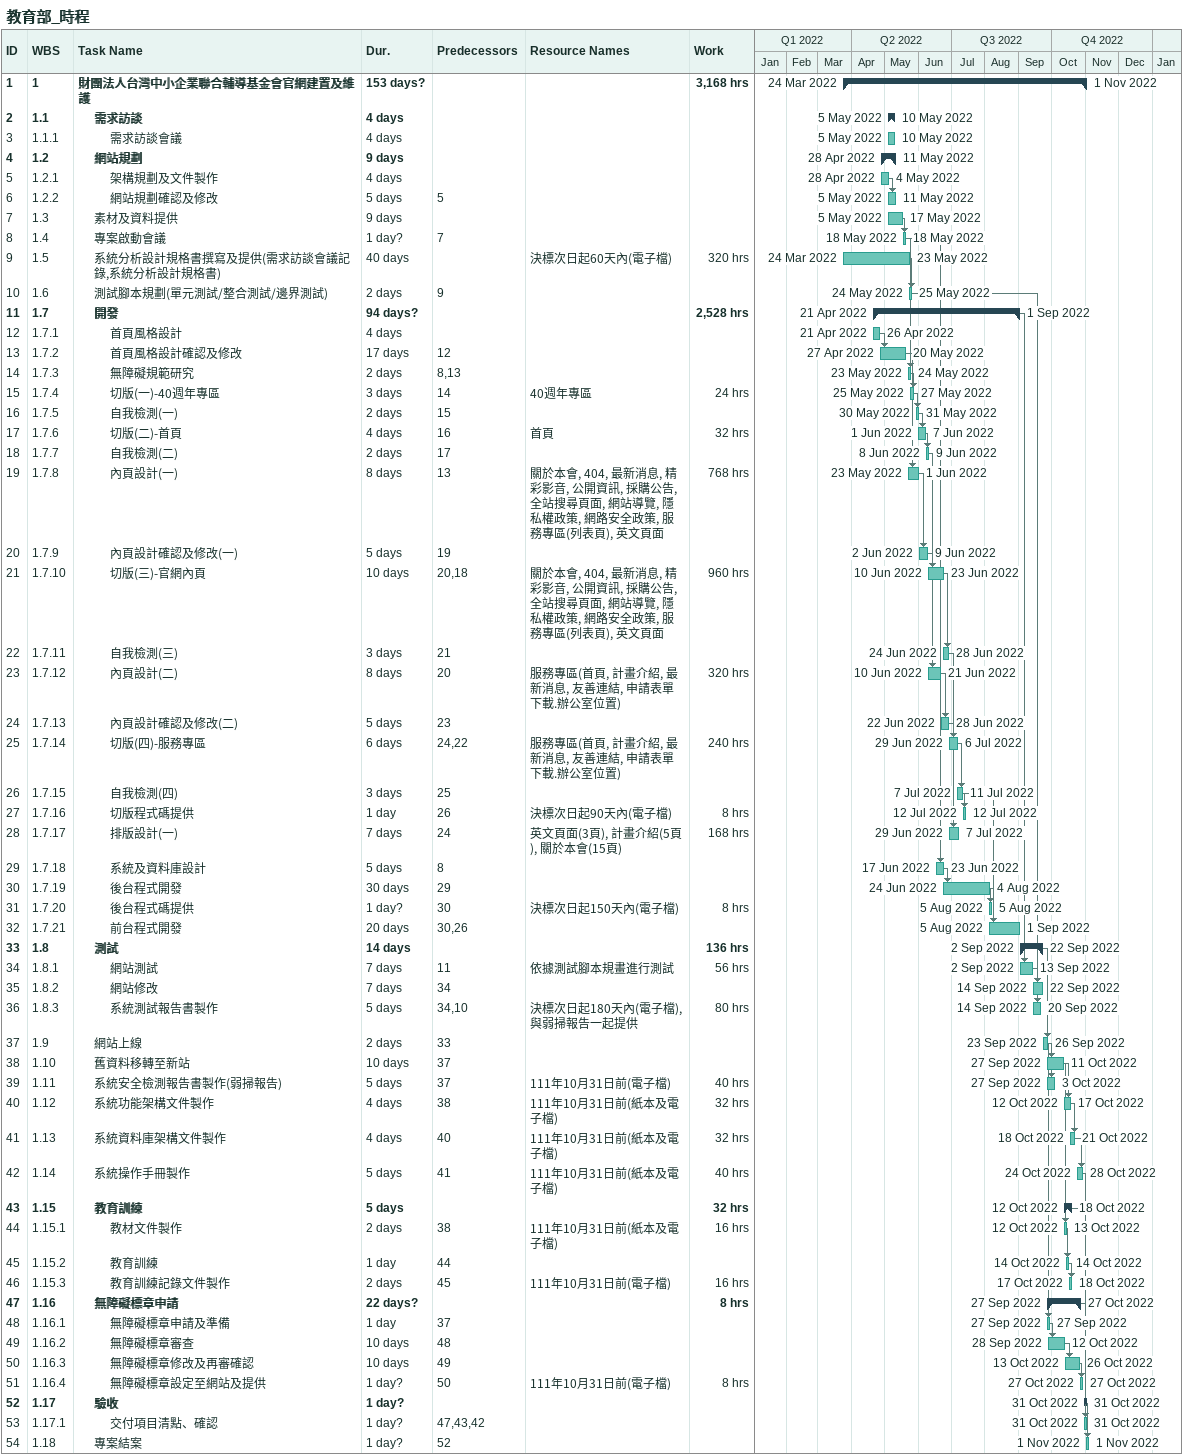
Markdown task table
教育部_時程

| ID | WBS | Task | Duration | Start | Finish | Predecessors | Resources | Work (h) |
|---|---|---|---|---|---|---|---|---|
| 1 | 1 | **財團法人台灣中小企業聯合輔導基金會官網建置及維護** | 153d? | 2022-03-24 | 2022-11-01 |  |  | 3168 |
| 2 | 1.1 | **需求訪談** | 4d | 2022-05-05 | 2022-05-10 |  |  |  |
| 3 | 1.1.1 | 需求訪談會議 | 4d | 2022-05-05 | 2022-05-10 |  |  |  |
| 4 | 1.2 | **網站規劃** | 9d | 2022-04-28 | 2022-05-11 |  |  |  |
| 5 | 1.2.1 | 架構規劃及文件製作 | 4d | 2022-04-28 | 2022-05-04 |  |  |  |
| 6 | 1.2.2 | 網站規劃確認及修改 | 5d | 2022-05-05 | 2022-05-11 | 5 |  |  |
| 7 | 1.3 | 素材及資料提供 | 9d | 2022-05-05 | 2022-05-17 |  |  |  |
| 8 | 1.4 | 專案啟動會議 | 1d? | 2022-05-18 | 2022-05-18 | 7 |  |  |
| 9 | 1.5 | 系統分析設計規格書撰寫及提供(需求訪談會議記錄,系統分析設計規格書) | 40d | 2022-03-24 | 2022-05-23 |  | 決標次日起60天內(電子檔) | 320 |
| 10 | 1.6 | 測試腳本規劃(單元測試/整合測試/邊界測試) | 2d | 2022-05-24 | 2022-05-25 | 9 |  |  |
| 11 | 1.7 | **開發** | 94d? | 2022-04-21 | 2022-09-01 |  |  | 2528 |
| 12 | 1.7.1 | 首頁風格設計 | 4d | 2022-04-21 | 2022-04-26 |  |  |  |
| 13 | 1.7.2 | 首頁風格設計確認及修改 | 17d | 2022-04-27 | 2022-05-20 | 12 |  |  |
| 14 | 1.7.3 | 無障礙規範研究 | 2d | 2022-05-23 | 2022-05-24 | 8, 13 |  |  |
| 15 | 1.7.4 | 切版(一)-40週年專區 | 3d | 2022-05-25 | 2022-05-27 | 14 | 40週年專區 | 24 |
| 16 | 1.7.5 | 自我檢測(一) | 2d | 2022-05-30 | 2022-05-31 | 15 |  |  |
| 17 | 1.7.6 | 切版(二)-首頁 | 4d | 2022-06-01 | 2022-06-07 | 16 | 首頁 | 32 |
| 18 | 1.7.7 | 自我檢測(二) | 2d | 2022-06-08 | 2022-06-09 | 17 |  |  |
| 19 | 1.7.8 | 內頁設計(一) | 8d | 2022-05-23 | 2022-06-01 | 13 | 關於本會, 404, 最新消息, 精彩影音, 公開資訊, 採購公告, 全站搜尋頁面, 網站導覽, 隱私權政策, 網路安全政策, 服務專區(列表頁), 英文頁面 | 768 |
| 20 | 1.7.9 | 內頁設計確認及修改(一) | 5d | 2022-06-02 | 2022-06-09 | 19 |  |  |
| 21 | 1.7.10 | 切版(三)-官網內頁 | 10d | 2022-06-10 | 2022-06-23 | 20, 18 | 關於本會, 404, 最新消息, 精彩影音, 公開資訊, 採購公告, 全站搜尋頁面, 網站導覽, 隱私權政策, 網路安全政策, 服務專區(列表頁), 英文頁面 | 960 |
| 22 | 1.7.11 | 自我檢測(三) | 3d | 2022-06-24 | 2022-06-28 | 21 |  |  |
| 23 | 1.7.12 | 內頁設計(二) | 8d | 2022-06-10 | 2022-06-21 | 20 | 服務專區(首頁, 計畫介紹, 最新消息, 友善連結, 申請表單下載.辦公室位置) | 320 |
| 24 | 1.7.13 | 內頁設計確認及修改(二) | 5d | 2022-06-22 | 2022-06-28 | 23 |  |  |
| 25 | 1.7.14 | 切版(四)-服務專區 | 6d | 2022-06-29 | 2022-07-06 | 24, 22 | 服務專區(首頁, 計畫介紹, 最新消息, 友善連結, 申請表單下載.辦公室位置) | 240 |
| 26 | 1.7.15 | 自我檢測(四) | 3d | 2022-07-07 | 2022-07-11 | 25 |  |  |
| 27 | 1.7.16 | 切版程式碼提供 | 1d | 2022-07-12 | 2022-07-12 | 26 | 決標次日起90天內(電子檔) | 8 |
| 28 | 1.7.17 | 排版設計(一) | 7d | 2022-06-29 | 2022-07-07 | 24 | 英文頁面(3頁), 計畫介紹(5頁), 關於本會(15頁) | 168 |
| 29 | 1.7.18 | 系統及資料庫設計 | 5d | 2022-06-17 | 2022-06-23 | 8 |  |  |
| 30 | 1.7.19 | 後台程式開發 | 30d | 2022-06-24 | 2022-08-04 | 29 |  |  |
| 31 | 1.7.20 | 後台程式碼提供 | 1d? | 2022-08-05 | 2022-08-05 | 30 | 決標次日起150天內(電子檔) | 8 |
| 32 | 1.7.21 | 前台程式開發 | 20d | 2022-08-05 | 2022-09-01 | 30, 26 |  |  |
| 33 | 1.8 | **測試** | 14d | 2022-09-02 | 2022-09-22 |  |  | 136 |
| 34 | 1.8.1 | 網站測試 | 7d | 2022-09-02 | 2022-09-13 | 11 | 依據測試腳本規畫進行測試 | 56 |
| 35 | 1.8.2 | 網站修改 | 7d | 2022-09-14 | 2022-09-22 | 34 |  |  |
| 36 | 1.8.3 | 系統測試報告書製作 | 5d | 2022-09-14 | 2022-09-20 | 34, 10 | 決標次日起180天內(電子檔), 與弱掃報告一起提供 | 80 |
| 37 | 1.9 | 網站上線 | 2d | 2022-09-23 | 2022-09-26 | 33 |  |  |
| 38 | 1.10 | 舊資料移轉至新站 | 10d | 2022-09-27 | 2022-10-11 | 37 |  |  |
| 39 | 1.11 | 系統安全檢測報告書製作(弱掃報告) | 5d | 2022-09-27 | 2022-10-03 | 37 | 111年10月31日前(電子檔) | 40 |
| 40 | 1.12 | 系統功能架構文件製作 | 4d | 2022-10-12 | 2022-10-17 | 38 | 111年10月31日前(紙本及電子檔) | 32 |
| 41 | 1.13 | 系統資料庫架構文件製作 | 4d | 2022-10-18 | 2022-10-21 | 40 | 111年10月31日前(紙本及電子檔) | 32 |
| 42 | 1.14 | 系統操作手冊製作 | 5d | 2022-10-24 | 2022-10-28 | 41 | 111年10月31日前(紙本及電子檔) | 40 |
| 43 | 1.15 | **教育訓練** | 5d | 2022-10-12 | 2022-10-18 |  |  | 32 |
| 44 | 1.15.1 | 教材文件製作 | 2d | 2022-10-12 | 2022-10-13 | 38 | 111年10月31日前(紙本及電子檔) | 16 |
| 45 | 1.15.2 | 教育訓練 | 1d | 2022-10-14 | 2022-10-14 | 44 |  |  |
| 46 | 1.15.3 | 教育訓練記錄文件製作 | 2d | 2022-10-17 | 2022-10-18 | 45 | 111年10月31日前(電子檔) | 16 |
| 47 | 1.16 | **無障礙標章申請** | 22d? | 2022-09-27 | 2022-10-27 |  |  | 8 |
| 48 | 1.16.1 | 無障礙標章申請及準備 | 1d | 2022-09-27 | 2022-09-27 | 37 |  |  |
| 49 | 1.16.2 | 無障礙標章審查 | 10d | 2022-09-28 | 2022-10-12 | 48 |  |  |
| 50 | 1.16.3 | 無障礙標章修改及再審確認 | 10d | 2022-10-13 | 2022-10-26 | 49 |  |  |
| 51 | 1.16.4 | 無障礙標章設定至網站及提供 | 1d? | 2022-10-27 | 2022-10-27 | 50 | 111年10月31日前(電子檔) | 8 |
| 52 | 1.17 | **驗收** | 1d? | 2022-10-31 | 2022-10-31 |  |  |  |
| 53 | 1.17.1 | 交付項目清點、確認 | 1d? | 2022-10-31 | 2022-10-31 | 47, 43, 42 |  |  |
| 54 | 1.18 | 專案結案 | 1d? | 2022-11-01 | 2022-11-01 | 52 |  |  |
